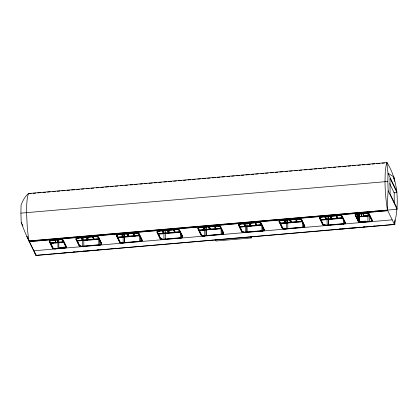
<?xml version="1.0" encoding="UTF-8"?>
<svg xmlns="http://www.w3.org/2000/svg" width="418" height="418" viewBox="0 0 418 418"><rect width="100%" height="100%" fill="white"/><g stroke="black" fill="none" stroke-linecap="round" stroke-linejoin="round"><path stroke-width="0.63" d="M20.9 213.138L21.083 204.888L22.734 201.204A36.45 14.97 -85.9 0 1 28.549 193.518L387.005 162.576C398.474 180.952 399.336 203.796 394.404 224.409L35.948 255.351L26.883 236.494A36.45 7.362 68.2 0 1 21.234 222.454L20.9 213.138L387.836 181.464L388.014 173.209A35.305 1.729 80.3 0 1 387.005 162.576A34.913 6.004 85.1 0 0 385.192 173.433L385.009 181.705A34.913 6.004 85.1 0 0 387.418 209.961L394.404 224.409L394.383 221.885M59.858 247.743L60.051 247.623A1.301 0.528 -0.5 0 1 60.798 247.435L66.232 246.97M100.743 244.734L100.848 244.676A1.301 0.528 -0.5 0 1 100.973 244.624M264.009 230.015L263.815 230.14A1.453 0.585 -0.5 0 0 263.711 230.501M50.714 243.266L52.887 247.973A2.398 0.972 -0.5 0 0 55.698 248.72L64.445 247.931A2.879 1.165 -0.5 0 0 66.405 246.74L63.17 240.057A2.879 1.165 -0.5 0 0 60.265 239.284L51.236 240.063A2.879 1.165 -0.5 0 0 49.277 241.254L52.511 248.161A2.879 1.165 -0.5 0 0 55.416 248.929L55.777 248.909L55.698 248.501A2.398 0.972 -0.5 0 1 52.882 247.754L50.714 243.266L53.316 243.041M63.531 241.766L57.971 242.241L56.78 239.775L57.977 242.461L63.536 241.985L62.794 240.245A2.398 0.972 -0.5 0 0 59.983 239.498L51.236 240.282A2.879 1.165 -0.5 0 0 49.277 241.473M101.731 243.689A2.879 1.165 -0.5 0 1 99.771 244.885L99.427 245.141L99.777 245.105A2.879 1.165 -0.5 0 0 101.731 243.908L98.502 237.006A2.879 1.165 -0.5 0 0 95.591 236.233L77.894 237.764A2.879 1.165 -0.5 0 0 75.935 238.955L79.169 245.857A2.879 1.165 -0.5 0 0 82.08 246.63L82.435 246.39L82.08 246.411A2.879 1.165 -0.5 0 1 79.169 245.638L75.982 239.321M94.149 239.342L92.953 236.651L94.149 239.342L98.862 238.934L98.126 237.194A2.398 0.972 -0.5 0 0 95.309 236.447L77.9 237.983A2.879 1.165 -0.5 0 0 75.94 239.174M137.642 235.762L139.549 235.6L141.718 240.084A2.398 0.972 -0.5 0 1 139.826 241.238L139.826 241.458A2.398 0.972 -0.5 0 0 141.723 240.303L139.555 235.82L117.886 237.685L120.055 242.174A2.398 0.972 -0.5 0 0 122.871 242.921L140.281 241.385A2.879 1.165 -0.5 0 0 142.24 240.193L139.006 233.51A2.879 1.165 -0.5 0 0 136.101 232.737L118.404 234.263A2.879 1.165 -0.5 0 0 116.444 235.459L119.679 242.142A2.879 1.165 -0.5 0 0 122.584 242.915L122.944 242.895L122.589 243.135A2.879 1.165 -0.5 0 1 119.679 242.362L116.45 235.679A2.879 1.165 -0.5 0 1 118.409 234.482L135.819 232.951A2.398 0.972 -0.5 0 1 138.635 233.699L139.372 235.439L134.659 235.846L133.462 233.155L134.659 235.846M182.75 236.698A2.879 1.165 -0.5 0 1 180.79 237.889L180.44 238.15L180.79 238.108A2.879 1.165 -0.5 0 0 182.75 236.917L179.515 230.015A2.879 1.165 -0.5 0 0 176.61 229.242L158.913 230.767A2.879 1.165 -0.5 0 0 156.954 231.959L160.188 238.647A2.879 1.165 -0.5 0 0 163.093 239.42L163.454 239.394L163.098 239.639A2.879 1.165 -0.5 0 1 160.188 238.866L156.954 232.178A2.879 1.165 -0.5 0 1 158.913 230.987L176.328 229.451A2.398 0.972 -0.5 0 1 179.139 230.198L179.876 231.943L175.168 232.345L173.972 229.654L175.168 232.345M223.729 233.16A2.879 1.165 -0.5 0 1 221.77 234.352L221.42 234.613L221.77 234.571A2.879 1.165 -0.5 0 0 223.729 233.38L220.495 226.478A2.879 1.165 -0.5 0 0 217.59 225.704L199.893 227.23A2.879 1.165 -0.5 0 0 197.933 228.421L201.168 235.329A2.879 1.165 -0.5 0 0 204.078 236.102L204.433 235.856L204.073 235.883A2.879 1.165 -0.5 0 1 201.168 235.109L197.98 228.787M216.148 228.808L214.951 226.117L216.148 228.808L220.861 228.4L220.119 226.66A2.398 0.972 -0.5 0 0 217.308 225.913L199.893 227.449A2.879 1.165 -0.5 0 0 197.933 228.641M242.524 226.708L239.974 226.927L242.147 231.635A2.398 0.972 -0.5 0 0 244.958 232.382L262.373 230.846A2.879 1.165 -0.5 0 0 264.333 229.654L261.098 222.972A2.879 1.165 -0.5 0 0 258.193 222.198L240.496 223.724A2.879 1.165 -0.5 0 0 238.537 224.921L241.766 231.603A2.879 1.165 -0.5 0 0 244.676 232.377L245.037 232.356L244.682 232.596A2.879 1.165 -0.5 0 1 241.771 231.823L238.537 225.14A2.879 1.165 -0.5 0 1 240.496 223.944L257.911 222.413A2.398 0.972 -0.5 0 1 260.722 223.16L261.459 224.68L256.751 225.088L255.555 222.616M282.657 228.139L280.483 223.431L282.657 228.139A2.398 0.972 -0.5 0 0 285.468 228.886L302.883 227.35A2.879 1.165 -0.5 0 0 304.842 226.159L301.608 219.476A2.879 1.165 -0.5 0 0 298.698 218.703L281.006 220.229A2.879 1.165 -0.5 0 0 279.046 221.42L282.275 228.108A2.879 1.165 -0.5 0 0 285.186 228.876L285.546 228.855L285.186 229.095A2.879 1.165 -0.5 0 1 282.281 228.327L279.046 221.639A2.879 1.165 -0.5 0 1 281.006 220.448L298.421 218.912A2.398 0.972 -0.5 0 1 301.232 219.659L301.968 221.399L297.261 221.806L296.064 219.116L297.261 221.806M340.748 218.233L342.661 218.065L344.829 222.554A2.398 0.972 -0.5 0 1 342.932 223.703L342.938 223.923A2.398 0.972 -0.5 0 0 344.829 222.773L342.661 218.285L320.993 220.155L323.161 224.644A2.398 0.972 -0.5 0 0 325.977 225.391L343.392 223.855A2.879 1.165 -0.5 0 0 345.346 222.663L342.117 215.975A2.879 1.165 -0.5 0 0 339.207 215.202L321.515 216.733A2.879 1.165 -0.5 0 0 319.556 217.924L322.79 224.827A2.879 1.165 -0.5 0 0 325.695 225.6L326.05 225.359L325.695 225.38A2.879 1.165 -0.5 0 1 322.785 224.607L319.603 218.29M337.77 218.311L336.574 215.62L337.77 218.311L342.478 217.903L341.741 216.163A2.398 0.972 -0.5 0 0 338.925 215.416L321.515 216.952A2.879 1.165 -0.5 0 0 319.556 218.144M372.292 220.338A2.879 1.165 -0.5 0 1 370.332 221.53L369.987 221.786L370.332 221.749A2.879 1.165 -0.5 0 0 372.292 220.558L369.063 213.65A2.879 1.165 -0.5 0 0 366.152 212.877L357.124 213.661A2.879 1.165 -0.5 0 0 355.164 214.852L358.393 221.535A2.879 1.165 -0.5 0 0 361.304 222.308L361.664 222.287L361.309 222.528A2.879 1.165 -0.5 0 1 358.398 221.754L355.164 215.071A2.879 1.165 -0.5 0 1 357.124 213.88L365.87 213.091A2.398 0.972 -0.5 0 1 368.686 213.838L369.423 215.578L363.864 216.059L362.667 213.368L363.864 216.059M31.245 193.482L28.549 193.518A34.913 6.004 85.1 0 0 26.736 204.376L26.553 212.647L27.243 226.807A34.913 6.004 85.1 0 0 28.967 240.904L397.1 209.256L388.17 190.78L387.836 181.464M33.194 193.315L35.796 193.09M37.751 192.923L41.001 192.641M42.955 192.473L45.557 192.249M47.511 192.076L50.113 191.852M52.715 191.627L55.317 191.402M57.266 191.235L59.868 191.01M61.822 190.843L65.072 190.561M67.026 190.394L69.628 190.169M71.577 190.002L74.832 189.72M76.781 189.553L79.383 189.328M81.338 189.155L83.94 188.931M86.542 188.706L89.144 188.481M91.098 188.314L93.7 188.09M96.302 187.865L98.904 187.64M100.853 187.473L103.455 187.248M105.409 187.081L108.659 186.799M110.613 186.632L113.215 186.407M115.164 186.24L117.766 186.015M120.368 185.791L122.97 185.566M124.925 185.393L127.527 185.169M130.129 184.944L132.731 184.719M134.685 184.552L137.287 184.328M139.889 184.103L142.491 183.878M144.44 183.711L147.042 183.486M148.996 183.319L152.246 183.037M154.2 182.87L156.802 182.645M158.751 182.473L161.353 182.248M163.955 182.023L166.557 181.799M168.511 181.631L171.767 181.349M173.716 181.182L176.318 180.957M178.272 180.79L181.522 180.508M183.476 180.341L186.078 180.116M188.027 179.949L190.629 179.724M192.583 179.557L195.185 179.332M197.787 179.108L200.389 178.883M202.338 178.711L205.593 178.434M207.542 178.261L210.149 178.037M212.098 177.869L215.354 177.587M217.303 177.42L219.905 177.195M221.859 177.028L224.461 176.804M227.063 176.579L229.665 176.354M231.614 176.187L234.216 175.962M236.17 175.79L239.42 175.513M241.374 175.341L243.976 175.116M245.925 174.949L249.18 174.672M251.134 174.499L253.736 174.275M255.685 174.107L258.287 173.883M260.889 173.658L263.492 173.433M265.446 173.266L268.048 173.042M270.65 172.817L273.252 172.592M275.201 172.425L277.803 172.2M279.757 172.028L283.007 171.751M284.961 171.579L287.563 171.354M289.512 171.187L292.119 170.962M294.721 170.737L297.323 170.513M299.272 170.345L301.874 170.121M304.476 169.896L307.078 169.671M309.033 169.504L312.283 169.222M314.237 169.055L316.839 168.83M318.788 168.663L321.39 168.438M323.344 168.266L325.946 168.041M328.548 167.817L331.15 167.592M333.104 167.425L335.706 167.2M338.308 166.975L340.91 166.751M342.859 166.583L346.114 166.301M348.063 166.134L350.665 165.909M352.62 165.742L355.222 165.518M357.824 165.293L360.426 165.068M362.375 164.896L364.977 164.671M366.931 164.504L370.181 164.222M372.135 164.055L374.737 163.83M376.691 163.663L379.941 163.381M381.895 163.213L384.497 162.989M29.056 241.097L387.512 210.155M29.239 241.479L387.695 210.536M29.333 241.667L387.789 210.724M51.696 240.434L54.899 240.157L56.09 242.628L50.531 243.104L49.794 241.364A2.398 0.972 -0.5 0 1 51.691 240.214L51.696 240.434A2.398 0.972 -0.5 0 0 49.799 241.583M56.78 239.995L59.983 239.718A2.398 0.972 -0.5 0 1 62.799 240.465L65.887 246.85A2.398 0.972 -0.5 0 1 63.991 248.005L63.991 247.785A2.398 0.972 -0.5 0 0 65.882 246.63L63.714 242.142L50.719 243.485M78.354 238.129L81.181 237.884L82.377 240.355L77.194 240.805L76.457 239.065A2.398 0.972 -0.5 0 1 78.354 237.91L78.354 238.129A2.398 0.972 -0.5 0 0 76.457 239.284M86.364 237.44L81.651 237.847L82.848 240.319L87.555 239.911L86.359 237.22L87.555 239.911M87.305 237.356L92.482 236.912L93.679 239.383L88.496 239.827L87.299 237.137L88.496 239.827M92.958 236.87L95.309 236.666A2.398 0.972 -0.5 0 1 98.126 237.414L98.862 238.934M118.864 234.634L121.69 234.388L122.882 236.86L117.704 237.309L116.967 235.569A2.398 0.972 -0.5 0 1 118.858 234.414L118.864 234.634A2.398 0.972 -0.5 0 0 116.967 235.789M122.16 234.346L126.868 233.944L128.065 236.416L123.357 236.818L122.16 234.127L123.357 236.818M127.814 233.861L132.992 233.411L134.188 235.883L129.005 236.332L127.809 233.641L129.005 236.332M133.462 233.375L135.819 233.171A2.398 0.972 -0.5 0 1 138.635 233.918L139.372 235.439M159.373 231.138L162.2 230.893L163.391 233.364L158.213 233.808L157.476 232.068A2.398 0.972 -0.5 0 1 159.368 230.919L159.373 231.138A2.398 0.972 -0.5 0 0 157.476 232.288M162.67 230.851L167.378 230.443L168.574 232.915L163.861 233.322L162.665 230.631L163.861 233.322M168.323 230.365L173.501 229.916L174.698 232.387L169.515 232.836L168.318 230.146L169.515 232.836M173.972 229.874L176.328 229.67A2.398 0.972 -0.5 0 1 179.144 230.417L179.876 231.943M200.353 227.601L203.179 227.355L204.371 229.827L199.193 230.271L198.456 228.531A2.398 0.972 -0.5 0 1 200.347 227.382L200.353 227.601A2.398 0.972 -0.5 0 0 198.456 228.75M208.357 226.906L203.65 227.314L204.841 229.785L209.554 229.377L208.357 226.687L209.554 229.377M209.303 226.828L214.481 226.378L215.678 228.85L210.494 229.299L209.298 226.608L210.494 229.299M214.951 226.337L217.308 226.133A2.398 0.972 -0.5 0 1 220.124 226.88L220.861 228.4M240.956 224.095L243.783 223.849L244.974 226.321L239.796 226.77L239.054 225.03A2.398 0.972 -0.5 0 1 240.951 223.876L240.956 224.095A2.398 0.972 -0.5 0 0 239.059 225.25M244.253 223.808L248.961 223.4L250.157 225.872L245.444 226.279L244.253 223.808L245.444 226.06L250.157 225.872M249.901 223.322L255.084 222.872L256.281 225.344L251.098 225.793L249.901 223.102L251.098 225.793M260.727 223.379A2.398 0.972 -0.5 0 0 257.911 222.632L255.555 222.836L256.751 225.307L261.459 224.9L260.722 223.16M281.46 220.599L284.287 220.354L285.484 222.825L280.3 223.269L279.564 221.53A2.398 0.972 -0.5 0 1 281.46 220.38L281.46 220.599A2.398 0.972 -0.5 0 0 279.569 221.749M284.762 220.312L289.47 219.905L290.667 222.376L285.954 222.784L284.757 220.093L285.954 222.784M290.411 219.826L295.594 219.377L296.79 221.848L291.607 222.298L290.411 219.607L291.607 222.298M296.064 219.335L298.421 219.131A2.398 0.972 -0.5 0 1 301.237 219.878L301.968 221.399M321.97 217.099L324.796 216.858L325.993 219.33L320.81 219.774L320.073 218.034A2.398 0.972 -0.5 0 1 321.97 216.879L321.97 217.099A2.398 0.972 -0.5 0 0 320.078 218.253M325.267 216.817L329.98 216.409L331.176 218.88L326.463 219.288L325.267 216.597M330.92 216.325L336.103 215.881L337.295 218.353L332.117 218.797L330.92 216.106L332.117 218.797M336.574 215.84L338.93 215.636A2.398 0.972 -0.5 0 1 341.741 216.383L342.478 217.903M369.982 221.566L361.586 222.313A2.398 0.972 -0.5 0 1 358.775 221.566L355.687 215.181A2.398 0.972 -0.5 0 1 357.583 214.026L360.786 213.75L361.978 216.221L356.423 216.702L361.978 216.221M362.667 213.588L365.87 213.311A2.398 0.972 -0.5 0 1 368.686 214.058L369.423 215.578M49.794 241.364L50.531 242.884L56.09 242.628M76.457 239.065L77.194 240.585L82.377 240.355M81.651 237.628L82.842 240.099L87.555 239.692M88.026 239.65L93.679 239.383M94.149 239.122L98.857 238.715M116.967 235.569L117.698 237.09L122.882 236.86M123.352 236.598L128.065 236.416M128.535 236.154L134.188 235.883M134.659 235.627L139.366 235.219M157.476 232.068L158.208 233.589L163.391 233.364M163.861 233.103L168.574 232.915M169.515 232.617L174.698 232.387M175.168 232.126L179.876 231.724M198.456 228.531L199.187 230.052L204.371 229.827M203.885 227.591L204.841 229.566L209.554 229.158M210.024 229.116L215.678 228.85M216.148 228.589L220.856 228.181M239.054 225.03L239.791 226.551L244.974 226.321M251.098 225.574L256.281 225.344M279.564 221.53L280.3 223.05L285.484 222.825M285.954 222.564L290.667 222.376M291.132 222.115L296.79 221.848M297.255 221.587L301.968 221.179M320.073 218.034L320.81 219.554L325.993 219.33M325.507 217.088L326.463 219.069L331.176 218.88M331.641 218.619L337.295 218.353M337.765 218.091L342.478 217.684M363.864 215.84L369.418 215.359M55.265 242.874L57.867 242.649M60.464 242.424L63.066 242.2M79.927 240.747L82.471 240.528M84.384 240.36L87.571 240.084M89.483 239.922L92.033 239.702M93.945 239.535L97.133 239.258M118.524 237.414L121.706 237.137M122.981 237.027L126.168 236.755M128.08 236.588L131.268 236.311M132.543 236.201L135.73 235.93M180.44 237.931L163.381 239.425A2.398 0.972 -0.5 0 1 160.564 238.678L158.396 234.19L159.666 233.861M162.215 233.641L164.765 233.422M166.677 233.254L169.227 233.035M171.777 232.816L174.327 232.596M176.871 232.377L179.421 232.157M200.645 230.323L203.832 230.052M205.745 229.884L208.295 229.665M210.207 229.498L213.394 229.226M215.307 229.059L217.851 228.839M219.763 228.672L221.038 228.562L223.212 233.27A2.398 0.972 -0.5 0 1 221.315 234.425L221.315 234.205A2.398 0.972 -0.5 0 0 223.207 233.051M244.436 226.546L246.986 226.326M248.898 226.159L252.085 225.882M253.998 225.72L256.542 225.501M258.455 225.333L261.642 225.056L263.815 229.764A2.398 0.972 -0.5 0 1 261.919 230.919L261.914 230.699A2.398 0.972 -0.5 0 0 263.81 229.545M283.033 223.212L285.583 222.993M287.495 222.825L290.682 222.554M292.595 222.386L295.777 222.115M297.689 221.948L300.239 221.728M321.63 219.878L324.817 219.607M326.73 219.44L329.279 219.22M331.192 219.053L334.374 218.781M336.286 218.614L339.473 218.342M358.555 216.691L356.606 217.083L369.606 215.96L371.774 220.443A2.398 0.972 -0.5 0 1 369.878 221.597L369.878 221.378A2.398 0.972 -0.5 0 0 371.774 220.223L369.606 215.74M360.504 216.524L363.101 216.299M365.055 216.132L368.305 215.85M99.421 244.922L82.362 246.416A2.398 0.972 -0.5 0 1 79.545 245.669L77.377 240.967L99.045 239.315L101.213 243.798A2.398 0.972 -0.5 0 1 99.317 244.953L99.317 244.734A2.398 0.972 -0.5 0 0 101.213 243.579L99.045 239.096M158.396 234.19L180.064 232.319L182.232 236.807A2.398 0.972 -0.5 0 1 180.336 237.962M221.42 234.393L204.36 235.888A2.398 0.972 -0.5 0 1 201.544 235.141L199.37 230.433L221.044 228.782L223.212 233.27M239.979 227.146L261.647 225.276L263.815 229.764M280.488 223.651L302.151 221.78L304.325 226.269A2.398 0.972 -0.5 0 1 302.428 227.423L302.423 227.204A2.398 0.972 -0.5 0 0 304.32 226.049L302.151 221.561M282.239 228.322L283.446 228.218A1.301 0.528 -0.5 0 1 284.303 228.265L284.595 228.343A1.453 0.585 -0.5 0 1 285.029 228.662M323.03 224.8L324.237 224.696A1.301 0.528 -0.5 0 1 325.094 224.743L325.387 224.827A1.453 0.585 -0.5 0 1 325.821 225.14L325.826 225.715M358.414 221.749L365.055 221.174A1.301 0.528 -0.5 0 1 365.912 221.221L366.205 221.3A1.453 0.585 -0.5 0 1 366.638 221.618M59.732 248.538A1.453 0.585 -0.5 0 1 59.863 248.323L60.056 248.198A1.301 0.528 -0.5 0 1 60.803 248.015L65.631 247.597M360.227 222.167L365.06 221.749A1.301 0.528 -0.5 0 1 365.917 221.796M55.698 248.501L63.991 247.785M99.317 244.734L82.356 246.197A2.398 0.972 -0.5 0 1 79.545 245.45M117.886 237.466L120.055 241.954A2.398 0.972 -0.5 0 0 122.866 242.701L139.826 241.238M158.391 233.97L160.559 238.459A2.398 0.972 -0.5 0 0 163.375 239.206L180.336 237.743A2.398 0.972 -0.5 0 0 182.227 236.588L180.064 232.319M201.539 234.921A2.398 0.972 -0.5 0 0 204.355 235.668L221.315 234.205M239.974 226.927L242.142 231.415A2.398 0.972 -0.5 0 0 244.958 232.162L261.914 230.699M282.652 227.92A2.398 0.972 -0.5 0 0 285.468 228.667L302.423 227.204M320.993 219.936L323.161 224.424A2.398 0.972 -0.5 0 0 325.977 225.171L342.932 223.703M357.583 214.026L357.578 213.807A2.398 0.972 -0.5 0 0 355.681 214.962L358.769 221.347A2.398 0.972 -0.5 0 0 361.586 222.094L369.878 221.378M33.743 250.79L392.199 219.847M73.228 251.955L74.503 251.845M77.696 251.568L79.613 251.401M82.806 251.129L84.081 251.014M87.273 250.743L89.191 250.575M92.383 250.298L93.658 250.189M97.488 249.859L98.768 249.75M101.961 249.473L103.236 249.363M334.144 229.43L336.062 229.263M339.254 228.991L340.529 228.881M343.721 228.604L345.639 228.437M348.831 228.16L350.106 228.05M353.941 227.721L355.216 227.611M358.409 227.335L360.326 227.173M363.519 226.896L364.794 226.786M78.913 251.636L81.348 251.427M82.565 251.322L86.223 251.009M87.44 250.904L91.093 250.586M92.31 250.481L94.75 250.272M341.746 228.949L347.839 228.427M349.667 228.265L352.714 228.003M353.931 227.899L357.583 227.585M394.817 219.92L394.858 224.482L36.403 255.424L35.979 254.557M251.312 236.687L251.322 237.952L216.064 240.993L215.526 239.885M55.777 248.689L55.416 248.71A2.879 1.165 -0.5 0 1 52.506 247.942L49.324 241.62M203.017 235.961L202.725 235.883A1.301 0.528 -0.5 0 0 202.563 235.851M28.346 238.469L26.883 236.494L35.948 255.351L34.26 251.145M372.245 220.192L369.063 213.87A2.879 1.165 -0.5 0 0 366.152 213.096L365.792 212.898M343.042 223.896L343.392 224.074A2.879 1.165 -0.5 0 0 345.352 222.883L342.117 216.195A2.879 1.165 -0.5 0 0 339.212 215.422L338.852 215.228M302.533 227.392L302.883 227.57A2.879 1.165 -0.5 0 0 304.842 226.378L301.613 219.69A2.879 1.165 -0.5 0 0 298.703 218.922L298.342 218.724M262.023 230.888L262.373 231.065A2.879 1.165 -0.5 0 0 264.333 229.874L261.104 223.191A2.879 1.165 -0.5 0 0 258.193 222.418L257.833 222.219M223.682 233.014L220.5 226.697A2.879 1.165 -0.5 0 0 217.59 225.924L217.229 225.725M182.703 236.551L179.521 230.234A2.879 1.165 -0.5 0 0 176.61 229.461L176.25 229.263M139.931 241.426L140.281 241.604A2.879 1.165 -0.5 0 0 142.24 240.413L139.011 233.73A2.879 1.165 -0.5 0 0 136.101 232.957L135.74 232.758M101.684 243.548L98.502 237.225A2.879 1.165 -0.5 0 0 95.591 236.452L95.231 236.254M64.095 247.973L64.445 248.151A2.879 1.165 -0.5 0 0 66.405 246.96L63.175 240.277A2.879 1.165 -0.5 0 0 60.265 239.504L59.905 239.305M396.948 191.684L388.014 173.209L393.991 177.023L394.007 178.914M389.66 183.57L394.127 192.818L396.954 192.573L389.968 178.125L390.109 193.921L397.095 208.368M394.858 224.482L394.425 222.313M361.978 216.001L360.786 213.75M357.432 219.095L357.097 214.032M337.295 218.133L336.103 215.881M331.171 218.661L329.98 216.409M325.993 219.11L324.796 216.858M296.785 221.629L295.594 219.377M290.662 222.157L289.47 219.905M285.484 222.606L284.287 220.354M255.32 223.149L256.276 225.124M250.152 225.652L248.961 223.4M250.784 236.844L251.322 237.952M244.974 226.101L243.783 223.849M215.672 228.63L214.481 226.378M204.371 229.607L203.179 227.355M199.376 230.652L201.544 235.141M174.693 232.168L173.501 229.916M168.574 232.695L167.378 230.443M163.391 233.145L162.2 230.893M134.188 235.663L132.992 233.411M128.065 236.196L126.868 233.944M122.882 236.64L121.69 234.388M93.679 239.164L92.482 236.912M82.372 240.136L81.181 237.884M77.377 241.186L79.545 245.669M56.09 242.409L54.899 240.157M21.234 222.454L22.912 225.919M394.482 181.459L394.456 178.847L394.038 177.979L394.049 179.285M394.164 192.322L394.252 202.756M369.366 216.116L369.418 221.848M367.882 213.687L367.955 221.963M365.055 221.174L365.06 221.749M359.375 213.781L359.449 222.057M359.062 213.718L359.135 222M359.015 213.88L359.083 221.519M358.336 214.094L358.398 221.096M357.803 213.619L357.86 219.983A1.75 0.711 -0.5 0 1 357.886 220.093M344.38 221.451L344.395 223.358M343.491 219.628L343.533 224.085M328.522 216.456L328.6 225.37M328.386 216.879L328.459 225.229M327.059 216.571L327.132 224.847M324.237 224.696L324.243 225.271A1.301 0.528 -0.5 0 1 325.099 225.318L325.392 225.401A1.453 0.585 -0.5 0 1 325.622 225.511M303.578 223.698L303.604 226.88M302.689 221.874L302.742 227.606M287.725 219.34L287.809 228.892M287.594 220.401L287.61 222.329M286.273 220.093L286.346 229.007M283.446 228.218L283.451 228.792A1.301 0.528 -0.5 0 1 284.308 228.839M262.786 227.22L262.817 231.039M261.898 225.396L261.95 231.128M246.939 223.499L247.017 232.413M246.829 227.136L246.876 232.272M245.481 223.614L245.549 231.891M242.659 232.314L242.659 231.739A1.301 0.528 -0.5 0 1 243.511 231.786L243.804 231.865A1.453 0.585 -0.5 0 1 244.237 232.183M221.989 230.104L222.026 234.561M221.101 228.28L221.153 234.012M206.147 227.021L206.22 235.297M206.011 227.444L206.084 235.794M204.689 227.136L204.768 236.05M181.198 233.625L181.229 237.445M180.315 232.439L180.367 238.166M165.356 230.543L165.434 239.457M163.898 230.658L163.976 239.571M161.082 239.357L161.076 238.782A1.301 0.528 -0.5 0 1 161.928 238.83L162.221 238.908A1.453 0.585 -0.5 0 1 162.654 239.227M140.406 237.142L140.443 241.604M139.518 235.324L139.575 241.688M124.564 234.064L124.637 242.341M124.428 234.488L124.501 242.837M123.106 234.179L123.185 243.093M121.873 243.323L121.868 242.743A1.453 0.585 -0.5 0 0 121.429 242.43L121.136 242.346A1.301 0.528 -0.5 0 0 120.285 242.304L120.29 242.879M99.609 240.031L99.646 244.488M98.721 238.208L98.784 245.209M83.772 237.586L83.851 246.5M82.315 237.701L82.393 246.615M60.798 247.435L60.803 248.015M59.758 248.684L59.753 248.109A1.453 0.585 -0.5 0 1 59.858 247.743M58.781 239.728L58.86 248.642M57.914 239.817L57.992 248.731M357.98 220.756A1.75 0.711 -0.5 0 1 358.216 220.892M356.784 218.191A1.651 0.669 -0.5 0 1 357.082 218.405M79.493 245.821A1.301 0.528 -0.5 0 1 80.345 245.868L80.637 245.951A1.453 0.585 -0.5 0 1 81.071 246.265M80.021 246.401A1.301 0.528 -0.5 0 1 80.188 246.416M101.417 243.934A1.301 0.528 -0.5 0 0 100.842 244.102L100.649 244.222A1.453 0.585 -0.5 0 0 100.545 244.587M121.434 243.004A1.453 0.585 -0.5 0 1 121.56 243.057M141.895 240.481A1.301 0.528 -0.5 0 0 141.634 240.58L141.441 240.7A1.453 0.585 -0.5 0 0 141.31 240.993M201.868 235.261A1.301 0.528 -0.5 0 1 202.72 235.308L203.012 235.386A1.453 0.585 -0.5 0 1 203.446 235.705M223.478 233.437A1.301 0.528 -0.5 0 0 223.217 233.537L223.024 233.662A1.453 0.585 -0.5 0 0 222.919 234.023M222.961 234.305A1.453 0.585 -0.5 0 1 223.029 234.237M65.161 252.749A10.079 4.081 -0.5 0 1 63.886 252.895M69.393 252.284A0.925 0.376 -0.5 0 1 68.818 252.258M113.827 248.506A10.079 4.081 -0.5 0 1 111.93 248.747M368.556 226.357A0.925 0.376 -0.5 0 1 368.08 226.499M326.724 230.208A10.079 4.081 -0.5 0 1 324.619 230.297M374.768 226.06A10.079 4.081 -0.5 0 1 373.196 226.143M387.418 209.961A35.305 5.246 -86.4 0 1 388.17 190.78"/></g></svg>
